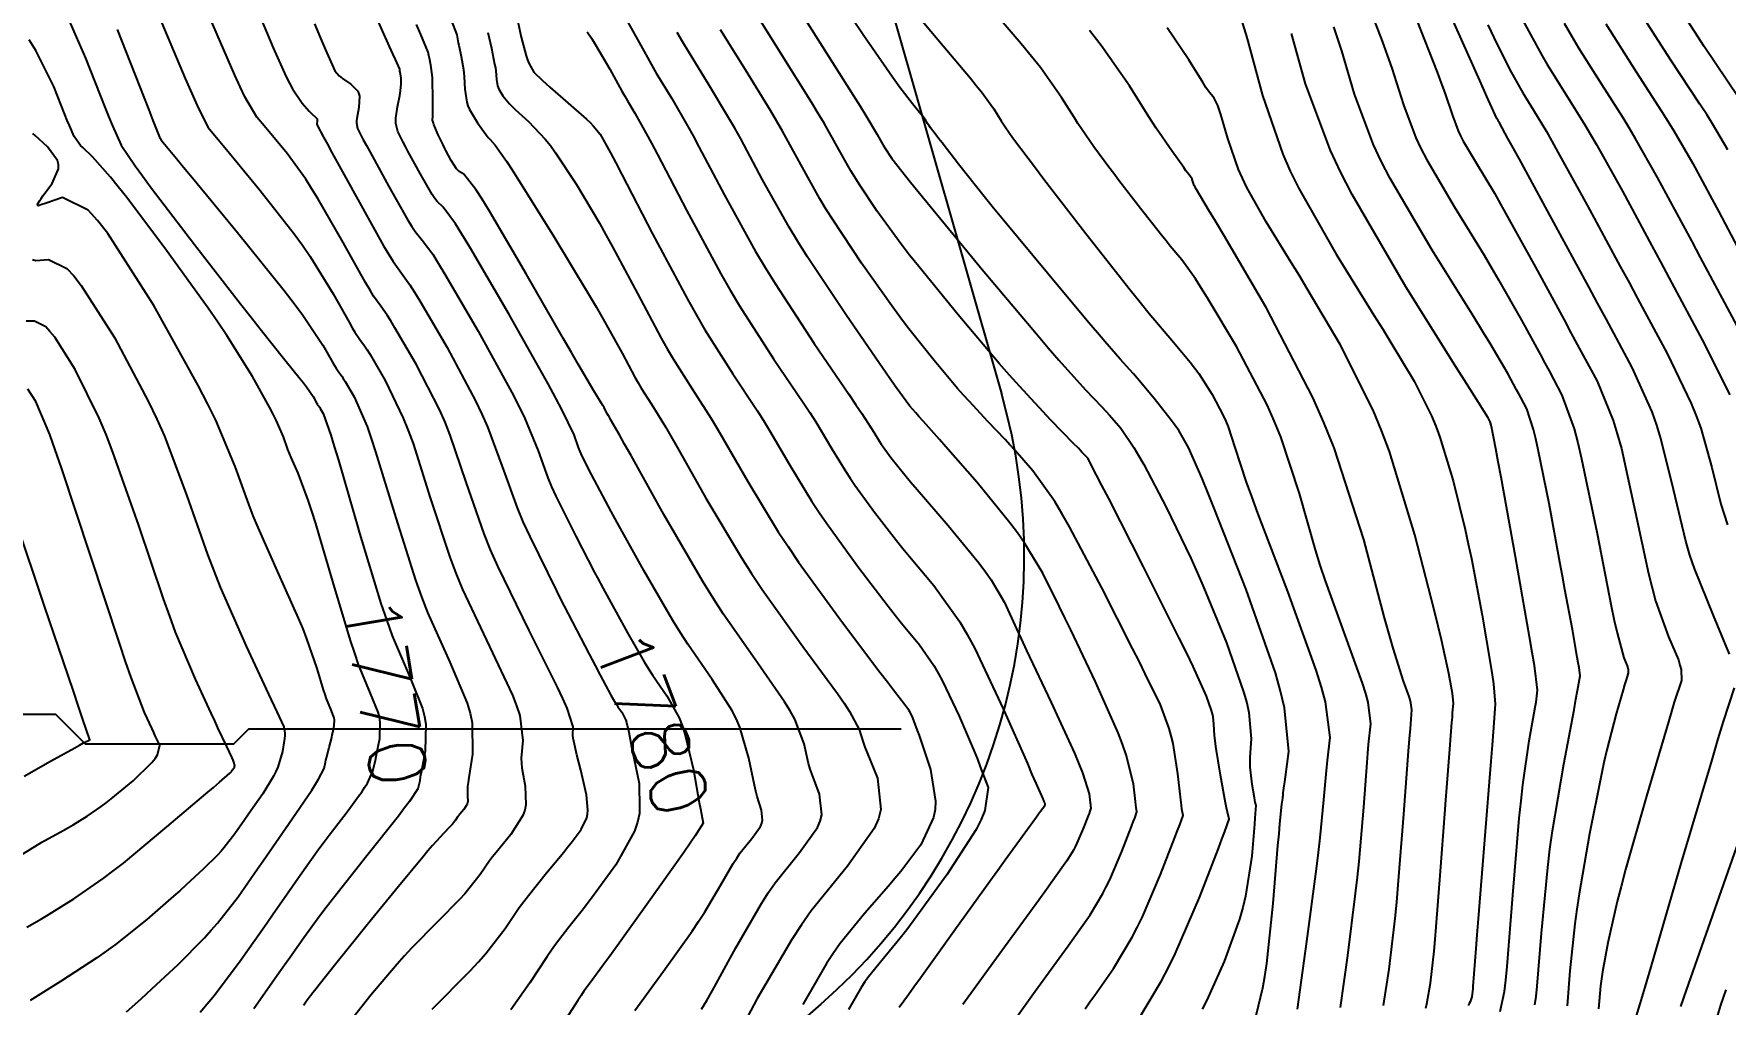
# Model space of a CAD drawing. Header units: metres. Extents: x 837475 to 838479, y 1189012 to 1191015.
# Drawn here: x 837881.5 to 837995.5, y 1189660.7 to 1189726.1 of the extents above; entities that cross this region are included whole.
import ezdxf

# ---------------------------------------------------------------- set-up
doc = ezdxf.new("R2010")
doc.units = ezdxf.units.M
doc.header["$LTSCALE"] = 0.3
for name, color, linetype in [('COTAS 10', 1, 'Continuous'), ('COTAS INT', 252, 'Continuous'), ('DRENAJE', 5, 'Continuous'), ('VIA1', 50, 'Continuous')]:
    doc.layers.add(name, color=color, linetype=linetype)
doc.styles.get("Standard").update_dxf_attribs({"font": 'simplex.shx'})

msp = doc.modelspace()

# ---------------------------------------------------------------- linework, layer by layer
at = {"layer": 'COTAS 10'}
for points in [[(837970.76, 1189729.81), (837972.37, 1189725.63), (837972.72, 1189724.67), (837973.03, 1189723.79), (837973.81, 1189721.33), (837974.65, 1189719.11), (837974.99, 1189718.4), (837975.39, 1189717.63), (837977.23, 1189714.48), (837979.25, 1189711.21), (837979.75, 1189710.36), (837980.23, 1189709.55), (837981.78, 1189706.82), (837983.04, 1189704.49), (837983.34, 1189703.92), (837983.63, 1189703.4), (837984.5, 1189701.78), (837985.31, 1189699.5), (837985.56, 1189698.56), (837985.82, 1189697.48), (837986.86, 1189692.45), (837987.81, 1189687.57), (837988.02, 1189686.59), (837988.21, 1189685.76), (837988.67, 1189684.08), (837988.9, 1189683.53), (837988.94, 1189683.41), (837988.96, 1189683.3), (837988.97, 1189683.04), (837988.8, 1189682.53), (837988.72, 1189682.26), (837988.63, 1189681.93), (837988.15, 1189680.31), (837987.52, 1189677.87), (837987.33, 1189677.03), (837987.13, 1189676.12), (837986.35, 1189672.23), (837985.65, 1189668.17), (837985.49, 1189667.15), (837985.36, 1189666.16), (837985.03, 1189662.98), (837984.84, 1189660.63)], [(837883.42, 1189728.07), (837885, 1189724.48), (837886.31, 1189721.18), (837886.58, 1189720.49), (837886.82, 1189719.91), (837887.39, 1189718.62), (837888.34, 1189717.21), (837888.83, 1189716.54), (837889.42, 1189715.75), (837892.34, 1189711.92), (837895.44, 1189707.93), (837896.14, 1189707.04), (837896.77, 1189706.25), (837898.44, 1189704.16), (837899.47, 1189702.88), (837899.69, 1189702.6), (837899.88, 1189702.34), (837900.33, 1189701.68), (837900.54, 1189701.3), (837900.58, 1189701.23), (837900.61, 1189701.17), (837900.68, 1189701.08), (837900.74, 1189701), (837900.78, 1189700.94), (837900.81, 1189700.88), (837901.01, 1189700.54), (837901.52, 1189699.08), (837901.76, 1189698.32), (837902.04, 1189697.39), (837903.39, 1189692.73), (837903.4, 1189692.7), (837904.91, 1189687.73), (837905.3, 1189686.59), (837905.67, 1189685.56), (837906.88, 1189682.73), (837907.71, 1189680.67), (837907.84, 1189680.13), (837907.93, 1189679.6), (837907.89, 1189677.79), (837907.62, 1189676.34), (837907.56, 1189676.05), (837907.52, 1189675.79), (837907.4, 1189675.25), (837906.83, 1189674.4), (837906.5, 1189673.96), (837906.09, 1189673.42), (837903.96, 1189670.73), (837901.71, 1189667.88), (837901.22, 1189667.25), (837900.79, 1189666.69), (837899.7, 1189665.22), (837898.76, 1189663.86), (837898.41, 1189663.37), (837898.03, 1189662.83), (837896.35, 1189660.44)], [(837955.84, 1189659.53), (837957.52, 1189662.32), (837957.98, 1189663.21), (837958.44, 1189664.14), (837960.06, 1189667.93), (837961.34, 1189671.24), (837961.58, 1189671.87), (837961.77, 1189672.38), (837962.06, 1189673.2), (837961.95, 1189673.67), (837961.89, 1189673.96), (837961.83, 1189674.31), (837961.49, 1189676.17), (837961.18, 1189678.1), (837961.12, 1189678.5), (837961.08, 1189678.84), (837961.04, 1189679.6), (837961, 1189680.11), (837960.95, 1189680.31), (837960.89, 1189680.52), (837960.55, 1189681.49), (837959.64, 1189683.5), (837959.21, 1189684.38), (837958.71, 1189685.39), (837956.29, 1189690.2), (837953.95, 1189694.8), (837953.5, 1189695.68), (837953.14, 1189696.39), (837952.55, 1189697.53), (837952.15, 1189697.94), (837951.91, 1189698.19), (837951.61, 1189698.5), (837950.06, 1189700.09), (837947.93, 1189702.38), (837947.27, 1189703.12), (837946.57, 1189703.91), (837943.8, 1189707.18), (837941.15, 1189710.43), (837940.53, 1189711.21), (837939.96, 1189711.95), (837938.32, 1189714.19), (837937.13, 1189715.99), (837936.84, 1189716.45), (837936.57, 1189716.89), (837935.77, 1189718.32), (837934.77, 1189720.09), (837934.38, 1189720.74), (837933.94, 1189721.46), (837931.95, 1189724.65), (837929.96, 1189727.83)], [(837900.42, 1189726.78), (837900.83, 1189725.82), (837901.16, 1189725.03), (837901.81, 1189723.61), (837902.09, 1189723.29), (837902.2, 1189723.2), (837902.32, 1189723.1), (837902.87, 1189722.73), (837903.34, 1189722.25), (837903.41, 1189722.08), (837903.46, 1189721.91), (837903.42, 1189721.15), (837903.29, 1189720.42), (837903.27, 1189720.26), (837903.27, 1189720.12), (837903.32, 1189719.74), (837903.72, 1189718.98), (837903.93, 1189718.6), (837904.18, 1189718.14), (837905.45, 1189715.83), (837906.73, 1189713.57), (837906.99, 1189713.14), (837907.21, 1189712.79), (837907.69, 1189712.22), (837908.4, 1189711.26), (837908.77, 1189710.67), (837909.21, 1189709.93), (837911.45, 1189706.09), (837913.73, 1189701.95), (837914.2, 1189701.03), (837914.61, 1189700.2), (837915.5, 1189698.03), (837916.15, 1189696.21), (837916.41, 1189695.6), (837916.7, 1189694.96), (837918.03, 1189692.27), (837919.31, 1189689.83), (837919.5, 1189689.47), (837919.89, 1189688.75), (837920.26, 1189688.05), (837921.52, 1189685.76), (837922.65, 1189683.81), (837922.94, 1189683.34), (837923.23, 1189682.89), (837924.18, 1189681.52), (837925, 1189680.03), (837925.2, 1189679.51), (837925.39, 1189678.95), (837925.96, 1189676.53), (837926.36, 1189674.33), (837926.44, 1189673.9), (837926.51, 1189673.55), (837926.62, 1189672.94), (837926.09, 1189672.08), (837925.75, 1189671.58), (837925.32, 1189670.96), (837923.06, 1189667.77), (837920.74, 1189664.53), (837920.27, 1189663.88), (837919.87, 1189663.34), (837919.07, 1189662.27), (837918.59, 1189661.61), (837918.39, 1189661.32), (837918.17, 1189660.99), (837917.16, 1189659.42)], [(837914.09, 1189727.14), (837914.36, 1189725.88), (837914.69, 1189724.64), (837914.78, 1189724.37), (837914.87, 1189724.13), (837915.22, 1189723.53), (837915.79, 1189722.98), (837916.02, 1189722.76), (837916.29, 1189722.53), (837917.53, 1189721.45), (837918.75, 1189720.37), (837919, 1189720.13), (837919.22, 1189719.91), (837919.69, 1189719.36), (837920.38, 1189718.09), (837920.73, 1189717.43), (837921.14, 1189716.63), (837923.21, 1189712.64), (837925.57, 1189708.23), (837926.17, 1189707.17), (837926.74, 1189706.18), (837928.62, 1189703.21), (837930.26, 1189700.74), (837930.69, 1189700.07), (837931.1, 1189699.4), (837932.47, 1189697.05), (837933.95, 1189694.6), (837934.44, 1189693.87), (837934.95, 1189693.12), (837937.05, 1189690.22), (837939.09, 1189687.55), (837939.56, 1189686.95), (837939.99, 1189686.41), (837941.19, 1189684.95), (837942.17, 1189683.55), (837942.46, 1189683.05), (837942.75, 1189682.51), (837943.87, 1189680.15), (837944.88, 1189677.78), (837945.1, 1189677.24), (837945.3, 1189676.74), (837945.82, 1189675.34), (837945.61, 1189673.78), (837945.36, 1189673.18), (837945.01, 1189672.51), (837943.05, 1189669.46), (837940.84, 1189666.43), (837940.34, 1189665.76), (837939.89, 1189665.18), (837938.67, 1189663.69), (837937.77, 1189662.58), (837937.52, 1189662.24), (837937.28, 1189661.87), (837936.42, 1189660.39)], [(837972.48, 1189660.65), (837972.85, 1189663.1), (837973.25, 1189666.51), (837973.36, 1189667.61), (837973.47, 1189668.78), (837973.85, 1189673.55), (837974.16, 1189677.79), (837974.23, 1189678.63), (837974.28, 1189679.32), (837974.38, 1189680.57), (837974.32, 1189681.05), (837974.27, 1189681.24), (837974.2, 1189681.47), (837973.82, 1189682.51), (837973.12, 1189684.72), (837972.85, 1189685.67), (837972.54, 1189686.78), (837971.14, 1189692.04), (837969.14, 1189698.23), (837968.46, 1189699.93), (837967.71, 1189701.62), (837964.56, 1189707.67), (837961.7, 1189712.54), (837961.14, 1189713.49), (837960.68, 1189714.26), (837959.87, 1189715.62), (837959.75, 1189715.84), (837959.72, 1189715.9), (837959.69, 1189715.96), (837959.63, 1189716.16), (837959.58, 1189716.31), (837959.57, 1189716.34), (837959.55, 1189716.37), (837959.52, 1189716.43), (837959.29, 1189716.72), (837959.16, 1189716.89), (837959.01, 1189717.11), (837958.2, 1189718.23), (837957.15, 1189719.75), (837956.85, 1189720.21), (837956.54, 1189720.7), (837955.36, 1189722.61), (837953.44, 1189725.33), (837952.65, 1189726.33)], [(837996.3, 1189706.44), (837993.84, 1189711.04), (837993.25, 1189712.16), (837992.68, 1189713.21), (837990.94, 1189716.44), (837989.44, 1189719.09), (837989.03, 1189719.78), (837988.63, 1189720.45), (837987.19, 1189722.69), (837985.64, 1189725.15), (837985.16, 1189725.96), (837984.66, 1189726.81)], [(837880.52, 1189670.72), (837882.05, 1189671.65), (837883.5, 1189672.45), (837883.85, 1189672.65), (837884.16, 1189672.83), (837885.11, 1189673.4), (837886.06, 1189674.06), (837886.38, 1189674.31), (837886.73, 1189674.58), (837888.2, 1189675.8), (837889.47, 1189677.02), (837889.69, 1189677.29), (837889.86, 1189677.54), (837890, 1189678.2), (837889.7, 1189678.83), (837889.6, 1189679.05), (837889.48, 1189679.3), (837888.97, 1189680.39), (837888.07, 1189682.76), (837887.7, 1189683.82), (837887.28, 1189685.06), (837885.34, 1189690.98), (837883.39, 1189696.87), (837882.96, 1189698.08), (837882.59, 1189699.12), (837881.66, 1189701.35), (837881.12, 1189702.18)]]:
    msp.add_lwpolyline(points, dxfattribs=at)
at = {"layer": 'COTAS INT'}
for points in [[(837932.12, 1189729.29), (837936.73, 1189721.98), (837937.2, 1189721.24), (837937.58, 1189720.62), (837938.34, 1189719.34), (837938.66, 1189718.78), (837938.76, 1189718.61), (837938.87, 1189718.43), (837939.34, 1189717.72), (837940.59, 1189716.12), (837941.19, 1189715.37), (837941.91, 1189714.5), (837945.43, 1189710.24), (837949.08, 1189705.9), (837949.88, 1189704.96), (837950.59, 1189704.14), (837952.39, 1189702.14), (837953.49, 1189700.99), (837953.76, 1189700.7), (837954.01, 1189700.43), (837954.78, 1189699.54), (837955.65, 1189698.24), (837955.97, 1189697.7), (837956.31, 1189697.09), (837957.82, 1189694.22), (837959.48, 1189690.78), (837959.93, 1189689.79), (837960.36, 1189688.8), (837961.89, 1189685.09), (837963.04, 1189681.79), (837963.25, 1189681.05), (837963.4, 1189680.39), (837963.56, 1189678.62), (837963.46, 1189677.38), (837963.46, 1189677.04), (837963.47, 1189676.72), (837963.59, 1189675.57), (837963.75, 1189674.67), (837963.78, 1189674.49), (837963.81, 1189674.35), (837963.86, 1189674.13), (837963.83, 1189673.6), (837963.81, 1189673.27), (837963.77, 1189672.86), (837963.59, 1189670.72), (837963.17, 1189668.01), (837962.98, 1189667.25), (837962.77, 1189666.48), (837961.74, 1189663.62), (837960.56, 1189661.02), (837960.25, 1189660.4)], [(837963.88, 1189659.97), (837964.35, 1189661.84), (837964.48, 1189662.61), (837964.6, 1189663.48), (837965.03, 1189667.53), (837965.36, 1189671.44), (837965.43, 1189672.22), (837965.49, 1189672.89), (837965.63, 1189674.21), (837965.68, 1189674.63), (837965.69, 1189674.72), (837965.7, 1189674.79), (837965.72, 1189674.97), (837965.78, 1189675.46), (837965.82, 1189675.73), (837965.86, 1189676.07), (837966.08, 1189677.76), (837965.81, 1189680.7), (837965.54, 1189681.82), (837965.19, 1189683.07), (837963.22, 1189688.68), (837961.09, 1189694.09), (837960.64, 1189695.21), (837960.25, 1189696.16), (837959.34, 1189698.25), (837958.67, 1189699.38), (837958.43, 1189699.73), (837958.16, 1189700.09), (837957.02, 1189701.55), (837955.88, 1189702.91), (837955.62, 1189703.21), (837955.38, 1189703.48), (837954.73, 1189704.2), (837953.68, 1189705.39), (837953.19, 1189705.96), (837952.61, 1189706.64), (837949.83, 1189709.98), (837946.87, 1189713.55), (837946.19, 1189714.38), (837945.57, 1189715.15), (837943.83, 1189717.33), (837942.73, 1189718.76), (837942.51, 1189719.05), (837942.32, 1189719.29), (837941.95, 1189719.77), (837941.83, 1189719.96), (837941.79, 1189720.01), (837941.75, 1189720.07), (837941.62, 1189720.28), (837941.41, 1189720.58), (837941.32, 1189720.69), (837941.21, 1189720.82), (837940.73, 1189721.39), (837939.88, 1189722.49), (837939.55, 1189722.96), (837939.17, 1189723.49), (837937.46, 1189725.98), (837935.7, 1189728.6)], [(837969.57, 1189660.53), (837970.07, 1189664.03), (837970.59, 1189668.19), (837970.71, 1189669.29), (837970.82, 1189670.36), (837971.14, 1189674.02), (837971.37, 1189677.02), (837971.42, 1189677.66), (837971.47, 1189678.23), (837971.62, 1189679.64), (837971.43, 1189681.08), (837971.27, 1189681.68), (837971.06, 1189682.36), (837969.92, 1189685.53), (837968.56, 1189689.27), (837968.21, 1189690.31), (837967.88, 1189691.35), (837966.8, 1189695.14), (837965.55, 1189698.97), (837965.11, 1189700.05), (837964.63, 1189701.12), (837962.57, 1189705.04), (837960.59, 1189708.34), (837960.16, 1189709.02), (837959.79, 1189709.61), (837958.88, 1189710.89), (837958.1, 1189711.8), (837957.82, 1189712.16), (837957.5, 1189712.55), (837956.09, 1189714.34), (837954.64, 1189716.24), (837954.29, 1189716.71), (837953.96, 1189717.14), (837952.96, 1189718.5), (837952.11, 1189719.72), (837951.88, 1189720.08), (837951.64, 1189720.45), (837950.78, 1189721.83), (837949.35, 1189723.84), (837948.75, 1189724.59), (837948.06, 1189725.44), (837944.84, 1189729.22)], [(837995.78, 1189684.33), (837994.7, 1189686.93), (837993.42, 1189690.09), (837993.12, 1189691), (837992.84, 1189691.93), (837992.01, 1189695.41), (837991.17, 1189698.86), (837990.88, 1189699.76), (837990.57, 1189700.65), (837989.22, 1189703.64), (837987.47, 1189706.91), (837986.9, 1189707.96), (837986.3, 1189709.08), (837983.82, 1189713.64), (837981.63, 1189717.66), (837981.21, 1189718.44), (837980.86, 1189719.06), (837980.29, 1189720.11), (837980.23, 1189720.21), (837980.21, 1189720.24), (837980.19, 1189720.27), (837980.11, 1189720.42), (837979.44, 1189721.89), (837979.05, 1189722.76), (837978.57, 1189723.83), (837976.1, 1189729.38)], [(837996.39, 1189721.83), (837994.09, 1189725.27), (837991.47, 1189729.32)], [(837889.53, 1189728.26), (837891.72, 1189723.11), (837892.16, 1189722.1), (837892.52, 1189721.28), (837893.24, 1189719.82), (837893.93, 1189719), (837894.28, 1189718.58), (837894.69, 1189718.07), (837896.77, 1189715.56), (837899.06, 1189712.63), (837899.61, 1189711.87), (837900.13, 1189711.12), (837901.68, 1189708.6), (837902.76, 1189706.68), (837902.97, 1189706.31), (837903.15, 1189706.01), (837903.48, 1189705.53), (837903.8, 1189705.1), (837903.97, 1189704.83), (837904.17, 1189704.5), (837905.19, 1189702.76), (837906.41, 1189700.23), (837906.74, 1189699.4), (837907.07, 1189698.52), (837908.23, 1189694.85), (837909.54, 1189690.86), (837909.96, 1189689.77), (837910.41, 1189688.69), (837912.22, 1189684.85), (837913.77, 1189681.57), (837914.05, 1189680.84), (837914.26, 1189680.19), (837914.47, 1189678.51), (837914.36, 1189677.32), (837914.37, 1189676.99), (837914.4, 1189676.66), (837914.63, 1189675.43), (837914.68, 1189674.17), (837914.6, 1189673.82), (837914.47, 1189673.46), (837913.65, 1189672.17), (837912.67, 1189670.97), (837912.43, 1189670.67), (837912.22, 1189670.39), (837911.6, 1189669.49), (837910.84, 1189668.51), (837910.55, 1189668.18), (837910.22, 1189667.82), (837908.72, 1189666.3), (837906.97, 1189664.51), (837906.48, 1189663.98), (837905.99, 1189663.44), (837904.23, 1189661.36), (837902.72, 1189659.44)], [(837896.53, 1189727.85), (837897.64, 1189725.18), (837898.52, 1189723.21), (837898.74, 1189722.78), (837898.95, 1189722.4), (837899.59, 1189721.44), (837900.07, 1189720.91), (837900.18, 1189720.8), (837900.27, 1189720.7), (837900.49, 1189720.51), (837900.59, 1189720.41), (837900.61, 1189720.38), (837900.62, 1189720.35), (837900.62, 1189720.21), (837900.59, 1189720.08), (837900.59, 1189720.05), (837900.59, 1189720.02), (837900.6, 1189719.95), (837901.03, 1189719.16), (837901.3, 1189718.67), (837901.63, 1189718.07), (837903.34, 1189714.96), (837905.09, 1189711.84), (837905.44, 1189711.25), (837905.73, 1189710.77), (837906.29, 1189709.99), (837906.86, 1189709.21), (837907.17, 1189708.72), (837907.53, 1189708.12), (837909.36, 1189704.98), (837911.29, 1189701.38), (837911.71, 1189700.49), (837912.09, 1189699.64), (837913.08, 1189696.97), (837914.08, 1189694.17), (837914.48, 1189693.24), (837914.93, 1189692.25), (837916.74, 1189688.58), (837916.97, 1189688.11), (837918.94, 1189684.33), (837919.34, 1189683.56), (837919.69, 1189682.91), (837920.41, 1189681.55), (837920.71, 1189681.03), (837920.8, 1189680.9), (837920.87, 1189680.78), (837921.13, 1189680.41), (837921.35, 1189680.01), (837921.4, 1189679.87), (837921.46, 1189679.72), (837921.61, 1189679.06), (837921.8, 1189678.09), (837921.87, 1189677.74), (837921.95, 1189677.34), (837922.32, 1189675.62), (837922.33, 1189673.94), (837922.33, 1189673.59), (837922.19, 1189673), (837921.99, 1189672.4), (837920.73, 1189670.14), (837919.23, 1189668.07), (837918.88, 1189667.6), (837918.55, 1189667.16), (837917.57, 1189665.93), (837916.67, 1189664.77), (837916.39, 1189664.38), (837916.1, 1189663.96), (837914.94, 1189662.19), (837913.67, 1189660.36)], [(837922.02, 1189660.32), (837923.94, 1189662.97), (837925.87, 1189665.67), (837926.31, 1189666.32), (837926.71, 1189666.93), (837927.82, 1189668.79), (837928.65, 1189670.23), (837928.88, 1189670.58), (837929.1, 1189670.91), (837929.9, 1189671.91), (837930.48, 1189672.72), (837930.57, 1189672.93), (837930.63, 1189673.13), (837930.56, 1189673.81), (837930.26, 1189674.74), (837930.17, 1189675.09), (837930.08, 1189675.5), (837929.71, 1189677.31), (837929.1, 1189679.41), (837928.85, 1189679.98), (837928.56, 1189680.56), (837927.23, 1189682.62), (837925.58, 1189685), (837925.09, 1189685.77), (837924.58, 1189686.59), (837922.62, 1189689.96), (837920.83, 1189693.2), (837920.43, 1189693.93), (837920.07, 1189694.6), (837919.09, 1189696.43), (837918.47, 1189697.67), (837918.34, 1189697.97), (837918.22, 1189698.25), (837917.92, 1189699.09), (837917.12, 1189700.77), (837916.69, 1189701.57), (837916.17, 1189702.53), (837913.54, 1189707.2), (837910.89, 1189711.74), (837910.36, 1189712.61), (837909.93, 1189713.31), (837909.09, 1189714.44), (837908.7, 1189714.81), (837908.54, 1189715.03), (837908.36, 1189715.3), (837907.55, 1189716.71), (837906.73, 1189718.2), (837906.56, 1189718.52), (837906.41, 1189718.81), (837906.05, 1189719.53), (837905.91, 1189720.08), (837905.9, 1189720.25), (837905.9, 1189720.44), (837906.02, 1189721.2), (837906.18, 1189721.95), (837906.21, 1189722.12), (837906.23, 1189722.28), (837906.27, 1189722.75), (837906.26, 1189723.08), (837906.26, 1189723.16), (837906.25, 1189723.23), (837906.22, 1189723.45), (837906.19, 1189723.59), (837906.18, 1189723.62), (837906.18, 1189723.66), (837906.17, 1189723.73), (837905.88, 1189724.38), (837905.71, 1189724.77), (837905.49, 1189725.26), (837904.36, 1189727.78)], [(837921.2, 1189727.51), (837922.75, 1189724.72), (837923.12, 1189724.06), (837923.46, 1189723.47), (837924.5, 1189721.75), (837925.57, 1189719.92), (837925.94, 1189719.25), (837926.34, 1189718.51), (837928.06, 1189715.25), (837930.15, 1189711.46), (837930.8, 1189710.38), (837931.47, 1189709.29), (837934.11, 1189705.25), (837936.45, 1189701.83), (837936.92, 1189701.13), (837937.32, 1189700.53), (837938.13, 1189699.27), (837938.5, 1189698.66), (837938.62, 1189698.48), (837938.75, 1189698.29), (837939.27, 1189697.57), (837940.21, 1189696.41), (837940.6, 1189695.94), (837941.05, 1189695.41), (837943.13, 1189692.98), (837945.21, 1189690.47), (837945.65, 1189689.88), (837946.03, 1189689.34), (837946.94, 1189687.81), (837947.74, 1189686.03), (837948.06, 1189685.35), (837948.42, 1189684.57), (837950.07, 1189681.07), (837951.64, 1189677.66), (837951.94, 1189676.94), (837952.19, 1189676.32), (837952.64, 1189674.92), (837952.7, 1189674.31), (837952.72, 1189674.19), (837952.73, 1189674.1), (837952.75, 1189673.95), (837952.68, 1189673.74), (837952.63, 1189673.6), (837952.57, 1189673.44), (837952.23, 1189672.58), (837951.81, 1189671.59), (837951.69, 1189671.35), (837951.57, 1189671.12), (837951.13, 1189670.39), (837950.19, 1189669.07), (837949.75, 1189668.47), (837949.24, 1189667.76), (837946.74, 1189664.34), (837944.12, 1189660.72)], [(837940.67, 1189727.85), (837942.79, 1189725.3), (837944.64, 1189723.13), (837945.03, 1189722.64), (837945.38, 1189722.21), (837946.2, 1189721.05), (837946.7, 1189720.26), (837946.83, 1189720.05), (837946.97, 1189719.84), (837947.46, 1189719.14), (837948.52, 1189717.73), (837949.01, 1189717.08), (837949.59, 1189716.33), (837952.42, 1189712.66), (837955.4, 1189708.86), (837956.07, 1189708.03), (837956.67, 1189707.28), (837958.31, 1189705.34), (837959.45, 1189703.99), (837959.74, 1189703.61), (837960.02, 1189703.23), (837960.93, 1189701.82), (837961.67, 1189700.41), (837961.84, 1189700.02), (837962, 1189699.63), (837962.45, 1189698.25), (837963.22, 1189695.92), (837963.57, 1189694.94), (837963.99, 1189693.82), (837966.01, 1189688.54), (837967.92, 1189683.25), (837968.27, 1189682.11), (837968.54, 1189681.11), (837968.85, 1189678.7), (837968.67, 1189677.15), (837968.62, 1189676.7), (837968.58, 1189676.24), (837968.43, 1189674.5), (837968.18, 1189671.94), (837968.06, 1189670.96), (837967.93, 1189669.87), (837967.28, 1189664.97), (837966.65, 1189660.41)], [(837995.68, 1189718.3), (837994.65, 1189720.05), (837994.25, 1189720.68), (837993.8, 1189721.37), (837991.79, 1189724.41), (837989.46, 1189728.05)], [(837887.14, 1189726.4), (837888.92, 1189721.85), (837889.26, 1189720.99), (837889.53, 1189720.28), (837889.98, 1189719.15), (837890.03, 1189719.08), (837890.05, 1189719.04), (837890.08, 1189719), (837890.24, 1189718.8), (837891.12, 1189717.72), (837891.6, 1189717.13), (837892.2, 1189716.41), (837895.24, 1189712.73), (837898.39, 1189708.82), (837899.06, 1189707.95), (837899.64, 1189707.17), (837901, 1189705.14), (837901.65, 1189703.99), (837901.78, 1189703.77), (837901.88, 1189703.59), (837902.08, 1189703.31), (837902.27, 1189703.05), (837902.37, 1189702.89), (837902.49, 1189702.69), (837903.1, 1189701.65), (837903.97, 1189699.66), (837904.25, 1189698.86), (837904.55, 1189697.95), (837905.81, 1189693.79), (837906.02, 1189693.14), (837906.44, 1189691.81), (837907.23, 1189689.3), (837907.63, 1189688.18), (837908.04, 1189687.13), (837909.55, 1189683.79), (837910.72, 1189681.03), (837910.92, 1189680.35), (837911.06, 1189679.69), (837911.08, 1189677.59), (837910.82, 1189676.01), (837910.78, 1189675.68), (837910.75, 1189675.4), (837910.75, 1189674.75), (837910.77, 1189674.41), (837910.75, 1189674.31), (837910.71, 1189674.22), (837910.49, 1189673.86), (837910.22, 1189673.54), (837910.15, 1189673.46), (837910.1, 1189673.38), (837909.93, 1189673.13), (837909.72, 1189672.87), (837909.64, 1189672.77), (837909.55, 1189672.68), (837909.14, 1189672.26), (837908.38, 1189671.43), (837908.07, 1189671.07), (837907.72, 1189670.65), (837906.08, 1189668.67), (837904.27, 1189666.44), (837903.8, 1189665.86), (837903.35, 1189665.31), (837901.87, 1189663.46), (837900.74, 1189662.04), (837900.51, 1189661.75), (837900.32, 1189661.51), (837899.94, 1189661.01), (837899.76, 1189660.75), (837899.69, 1189660.65)], [(837908.37, 1189660.41), (837910.92, 1189662.98), (837911.48, 1189663.6), (837911.98, 1189664.16), (837913.27, 1189665.84), (837914.23, 1189667.26), (837914.53, 1189667.66), (837914.84, 1189668.07), (837916.07, 1189669.59), (837917.23, 1189670.99), (837917.49, 1189671.31), (837917.73, 1189671.62), (837918.41, 1189672.5), (837918.78, 1189673.3), (837918.83, 1189673.55), (837918.85, 1189673.81), (837918.76, 1189674.84), (837918.52, 1189675.93), (837918.45, 1189676.22), (837918.38, 1189676.51), (837918.11, 1189677.55), (837917.9, 1189678.46), (837917.87, 1189678.67), (837917.85, 1189678.86), (837917.86, 1189679.42), (837917.46, 1189680.69), (837917.17, 1189681.33), (837916.81, 1189682.1), (837914.89, 1189685.91), (837912.78, 1189690.26), (837912.3, 1189691.36), (837911.86, 1189692.43), (837910.65, 1189695.91), (837909.58, 1189699.08), (837909.23, 1189699.95), (837908.85, 1189700.8), (837907.27, 1189703.87), (837905.85, 1189706.31), (837905.57, 1189706.78), (837905.33, 1189707.15), (837904.89, 1189707.76), (837904.41, 1189708.43), (837904.17, 1189708.85), (837903.87, 1189709.37), (837902.36, 1189712.06), (837900.66, 1189715.02), (837900.23, 1189715.7), (837899.84, 1189716.32), (837898.59, 1189718.05), (837897.6, 1189719.24), (837897.37, 1189719.52), (837897.15, 1189719.77), (837896.54, 1189720.49), (837895.74, 1189721.87), (837895.42, 1189722.55), (837895.05, 1189723.34), (837893.35, 1189727.27)], [(837926.5, 1189660.4), (837926.86, 1189661), (837927.25, 1189661.67), (837928.83, 1189664.55), (837930.55, 1189667.52), (837931.01, 1189668.24), (837931.48, 1189668.91), (837933.12, 1189670.97), (837934.32, 1189672.65), (837934.5, 1189673.08), (837934.61, 1189673.5), (837934.47, 1189674.9), (837933.96, 1189676.21), (837933.84, 1189676.58), (837933.73, 1189676.95), (837933.43, 1189678.28), (837932.8, 1189679.94), (837932.49, 1189680.5), (837932.11, 1189681.12), (837930.29, 1189683.73), (837927.97, 1189687.04), (837927.3, 1189688.1), (837926.6, 1189689.21), (837923.97, 1189693.73), (837921.76, 1189697.7), (837921.33, 1189698.47), (837920.98, 1189699.09), (837920.38, 1189700.14), (837920.3, 1189700.28), (837920.28, 1189700.32), (837920.25, 1189700.37), (837920.14, 1189700.56), (837919.94, 1189700.93), (837919.85, 1189701.08), (837919.75, 1189701.25), (837919.25, 1189702.06), (837918.2, 1189703.85), (837917.74, 1189704.64), (837917.21, 1189705.56), (837914.69, 1189709.95), (837912.22, 1189714.16), (837911.73, 1189714.97), (837911.31, 1189715.62), (837910.49, 1189716.67), (837910.18, 1189716.83), (837910.09, 1189716.92), (837910, 1189717.03), (837909.65, 1189717.58), (837909.29, 1189718.25), (837909.19, 1189718.44), (837909.1, 1189718.63), (837908.77, 1189719.32), (837908.52, 1189719.89), (837908.47, 1189720.01), (837908.44, 1189720.1), (837908.39, 1189720.3), (837908.41, 1189720.59), (837908.41, 1189720.75), (837908.41, 1189720.93), (837908.41, 1189721.87), (837908.39, 1189722.9), (837908.38, 1189723.14), (837908.36, 1189723.36), (837908.27, 1189724.01), (837908.17, 1189724.47), (837908.15, 1189724.56), (837908.13, 1189724.65), (837908.09, 1189724.88), (837907.6, 1189726.06), (837907.3, 1189726.75)], [(837909.64, 1189727.03), (837910.02, 1189726.04), (837910.08, 1189725.65), (837910.11, 1189725.5), (837910.15, 1189725.34), (837910.31, 1189724.58), (837910.47, 1189723.71), (837910.5, 1189723.47), (837910.52, 1189723.23), (837910.56, 1189722.38), (837910.69, 1189721.51), (837910.77, 1189721.27), (837910.87, 1189721.02), (837911.41, 1189720.11), (837911.99, 1189719.31), (837912.13, 1189719.14), (837912.26, 1189718.99), (837912.61, 1189718.61), (837913.37, 1189717.54), (837913.76, 1189716.95), (837914.21, 1189716.23), (837916.48, 1189712.58), (837918.88, 1189708.62), (837919.41, 1189707.72), (837919.89, 1189706.89), (837921.17, 1189704.59), (837922.02, 1189702.99), (837922.24, 1189702.6), (837922.45, 1189702.25), (837923.13, 1189701.17), (837924.08, 1189699.64), (837924.45, 1189699), (837924.87, 1189698.27), (837926.81, 1189694.84), (837929.18, 1189690.85), (837929.88, 1189689.76), (837930.59, 1189688.68), (837933.34, 1189684.84), (837935.67, 1189681.68), (837936.12, 1189681.02), (837936.49, 1189680.47), (837937.14, 1189679.25), (837937.4, 1189678.39), (837937.52, 1189678.06), (837937.67, 1189677.68), (837938.38, 1189675.98), (837938.6, 1189673.86), (837938.43, 1189673.23), (837938.15, 1189672.57), (837936.34, 1189670.03), (837933.91, 1189667.03), (837933.25, 1189666.09), (837932.59, 1189665.09), (837930.25, 1189661.07), (837928.38, 1189657.55)], [(837912.12, 1189726.21), (837912.35, 1189725.14), (837912.57, 1189724.07), (837912.62, 1189723.83), (837912.65, 1189723.62), (837912.7, 1189723.04), (837912.77, 1189722.62), (837912.81, 1189722.5), (837912.86, 1189722.38), (837913.12, 1189721.93), (837913.58, 1189721.39), (837913.76, 1189721.21), (837913.96, 1189721.02), (837914.86, 1189720.21), (837915.98, 1189719.02), (837916.33, 1189718.58), (837916.68, 1189718.1), (837918.09, 1189715.97), (837919.63, 1189713.35), (837920.07, 1189712.57), (837920.52, 1189711.76), (837922.19, 1189708.61), (837923.8, 1189705.61), (837924.2, 1189704.89), (837924.6, 1189704.21), (837925.88, 1189702.19), (837927.17, 1189700.19), (837927.57, 1189699.53), (837927.98, 1189698.83), (837929.64, 1189695.95), (837931.68, 1189692.57), (837932.34, 1189691.57), (837933.05, 1189690.53), (837935.95, 1189686.54), (837938.53, 1189683.12), (837939.04, 1189682.46), (837939.46, 1189681.91), (837940.22, 1189680.93), (837940.41, 1189680.66), (837940.46, 1189680.57), (837940.52, 1189680.47), (837940.72, 1189680.03), (837941.04, 1189679.19), (837941.17, 1189678.84), (837941.31, 1189678.43), (837941.94, 1189676.55), (837942.29, 1189674.41), (837942.25, 1189673.86), (837942.15, 1189673.31), (837941.28, 1189671.47), (837939.94, 1189669.69), (837939.54, 1189669.2), (837939.12, 1189668.7), (837937.51, 1189666.87), (837935.84, 1189664.81), (837935.39, 1189664.16), (837934.94, 1189663.48), (837933.34, 1189660.73)], [(837918.8, 1189726.25), (837919.09, 1189725.82), (837919.37, 1189725.38), (837920.33, 1189723.74), (837921.15, 1189722.25), (837921.34, 1189721.91), (837921.52, 1189721.61), (837922.01, 1189720.78), (837922.78, 1189719.41), (837923.13, 1189718.75), (837923.54, 1189717.99), (837925.49, 1189714.23), (837927.81, 1189709.95), (837928.45, 1189708.85), (837929.08, 1189707.78), (837931.37, 1189704.23), (837933.36, 1189701.28), (837933.81, 1189700.6), (837934.21, 1189699.97), (837935.3, 1189698.16), (837936.23, 1189696.63), (837936.53, 1189696.18), (837936.85, 1189695.71), (837938.16, 1189693.89), (837939.65, 1189691.98), (837940.08, 1189691.45), (837940.52, 1189690.91), (837942.16, 1189688.96), (837943.91, 1189686.5), (837944.42, 1189685.64), (837944.93, 1189684.7), (837946.85, 1189680.65), (837948.47, 1189676.95), (837948.78, 1189676.22), (837949.04, 1189675.63), (837949.51, 1189674.57), (837949.59, 1189674.39), (837949.61, 1189674.35), (837949.62, 1189674.32), (837949.64, 1189674.25), (837949.65, 1189674.22), (837949.65, 1189674.21), (837949.65, 1189674.2), (837949.65, 1189674.2), (837949.65, 1189674.19), (837949.64, 1189674.18), (837949.64, 1189674.17), (837949.62, 1189674.12), (837949.6, 1189674.07), (837949.59, 1189674.05), (837949.57, 1189674.01), (837949.36, 1189673.72), (837949.23, 1189673.55), (837949.08, 1189673.35), (837948.3, 1189672.27), (837946.97, 1189670.45), (837946.48, 1189669.76), (837945.94, 1189669), (837943.52, 1189665.63), (837941.26, 1189662.49), (837940.82, 1189661.88), (837940.46, 1189661.38), (837939.82, 1189660.51)], [(837947.19, 1189659.11), (837948.99, 1189661.61), (837950.8, 1189664.1), (837951.22, 1189664.68), (837951.61, 1189665.22), (837952.7, 1189666.77), (837953.55, 1189668.19), (837953.79, 1189668.64), (837954.02, 1189669.11), (837954.84, 1189671.03), (837955.49, 1189672.71), (837955.61, 1189673.03), (837955.71, 1189673.28), (837955.85, 1189673.7), (837955.81, 1189673.99), (837955.79, 1189674.18), (837955.76, 1189674.4), (837955.63, 1189675.59), (837955.13, 1189677.54), (837954.88, 1189678.25), (837954.58, 1189679.03), (837953.06, 1189682.46), (837951.39, 1189685.96), (837950.99, 1189686.78), (837950.62, 1189687.55), (837949.51, 1189689.79), (837948.26, 1189691.84), (837947.8, 1189692.49), (837947.3, 1189693.17), (837945.08, 1189695.88), (837942.98, 1189698.29), (837942.56, 1189698.78), (837942.2, 1189699.19), (837941.47, 1189700), (837941.16, 1189700.34), (837941.06, 1189700.45), (837940.96, 1189700.57), (837940.55, 1189701.04), (837939.63, 1189702.29), (837939.21, 1189702.9), (837938.71, 1189703.61), (837936.28, 1189707.13), (837933.63, 1189711.11), (837933, 1189712.13), (837932.41, 1189713.1), (837930.63, 1189716.27), (837929.15, 1189719.04), (837928.76, 1189719.75), (837928.36, 1189720.44), (837926.98, 1189722.72), (837925.63, 1189724.92), (837925.25, 1189725.56), (837924.87, 1189726.21)], [(837952.37, 1189660.44), (837952.69, 1189660.89), (837953.02, 1189661.36), (837954.27, 1189663.15), (837955.54, 1189665.25), (837955.88, 1189665.92), (837956.23, 1189666.63), (837957.45, 1189669.48), (837958.41, 1189671.97), (837958.59, 1189672.45), (837958.74, 1189672.83), (837958.96, 1189673.45), (837958.89, 1189673.89), (837958.85, 1189674.16), (837958.82, 1189674.5), (837958.62, 1189676.27), (837958.29, 1189678.31), (837958.17, 1189678.83), (837958.03, 1189679.32), (837957.44, 1189680.91), (837956.42, 1189682.99), (837956.02, 1189683.8), (837955.56, 1189684.71), (837953.5, 1189688.8), (837951.32, 1189692.89), (837950.8, 1189693.79), (837950.32, 1189694.6), (837948.85, 1189696.68), (837947.63, 1189698.06), (837947.3, 1189698.42), (837946.97, 1189698.78), (837945.81, 1189700), (837944.56, 1189701.34), (837944.17, 1189701.77), (837943.77, 1189702.23), (837942.18, 1189704.11), (837940.39, 1189706.36), (837939.87, 1189707.05), (837939.33, 1189707.78), (837937.3, 1189710.66), (837935.38, 1189713.55), (837934.92, 1189714.29), (837934.49, 1189714.99), (837933.2, 1189717.3), (837931.96, 1189719.56), (837931.57, 1189720.25), (837931.15, 1189720.95), (837929.47, 1189723.68), (837927.79, 1189726.38)], [(837975.32, 1189660.47), (837975.39, 1189660.77), (837975.64, 1189662.16), (837975.88, 1189664.32), (837975.95, 1189665.1), (837976.03, 1189665.95), (837976.32, 1189669.7), (837976.6, 1189673.56), (837976.67, 1189674.48), (837976.73, 1189675.34), (837976.94, 1189677.92), (837977.08, 1189679.71), (837977.11, 1189680.07), (837977.13, 1189680.38), (837977.18, 1189681), (837977.14, 1189681.47), (837977.11, 1189681.67), (837977.08, 1189681.91), (837976.88, 1189683.03), (837976.38, 1189685.28), (837976.15, 1189686.22), (837975.88, 1189687.3), (837974.59, 1189692.37), (837972.87, 1189697.97), (837972.33, 1189699.39), (837971.77, 1189700.75), (837969.55, 1189705.19), (837967.33, 1189708.93), (837966.78, 1189709.85), (837966.25, 1189710.72), (837964.57, 1189713.44), (837963.25, 1189715.76), (837962.96, 1189716.38), (837962.69, 1189716.98), (837961.97, 1189719.06), (837961.5, 1189720.69), (837961.4, 1189721.01), (837961.3, 1189721.28), (837961.05, 1189721.77), (837960.67, 1189722.25), (837960.5, 1189722.5), (837960.31, 1189722.81), (837959.36, 1189724.36), (837957.9, 1189726.51)], [(837962.94, 1189726.87), (837963.19, 1189726.09), (837963.32, 1189725.61), (837963.48, 1189725.03), (837964.31, 1189721.96), (837965.68, 1189718), (837966.19, 1189716.86), (837966.76, 1189715.69), (837969.27, 1189711.26), (837971.83, 1189707.17), (837972.42, 1189706.21), (837972.97, 1189705.31), (837974.54, 1189702.71), (837975.7, 1189700.39), (837975.99, 1189699.68), (837976.27, 1189698.94), (837977.17, 1189696.01), (837977.97, 1189692.73), (837978.18, 1189691.76), (837978.39, 1189690.76), (837979.12, 1189686.96), (837979.69, 1189683.63), (837979.8, 1189682.93), (837979.88, 1189682.32), (837979.99, 1189680.96), (837979.86, 1189679.1), (837979.79, 1189678.2), (837979.71, 1189677.12), (837979.28, 1189671.81), (837978.85, 1189666.5), (837978.77, 1189665.42), (837978.7, 1189664.5), (837978.49, 1189661.93), (837978.48, 1189661.77), (837978.47, 1189661.63), (837978.42, 1189661.23), (837978.31, 1189660.89), (837978.25, 1189660.78), (837978.18, 1189660.66)], [(837982.68, 1189660.7), (837982.75, 1189661.26), (837982.82, 1189661.96), (837983.11, 1189665.53), (837983.54, 1189669.96), (837983.69, 1189671.19), (837983.86, 1189672.43), (837984.62, 1189676.92), (837985.31, 1189680.58), (837985.44, 1189681.29), (837985.55, 1189681.87), (837985.72, 1189682.87), (837985.65, 1189683.43), (837985.6, 1189683.74), (837985.53, 1189684.11), (837985.2, 1189685.99), (837984.7, 1189688.69), (837984.54, 1189689.58), (837984.36, 1189690.53), (837983.63, 1189694.47), (837982.9, 1189698.08), (837982.73, 1189698.83), (837982.58, 1189699.46), (837982.14, 1189700.84), (837981.72, 1189701.61), (837981.59, 1189701.86), (837981.44, 1189702.13), (837980.84, 1189703.24), (837979.66, 1189705.25), (837979.15, 1189706.09), (837978.56, 1189707.05), (837975.75, 1189711.54), (837972.93, 1189716.37), (837972.32, 1189717.54), (837971.79, 1189718.64), (837970.51, 1189722.04), (837969.66, 1189724.97), (837969.39, 1189725.78), (837969.12, 1189726.58)], [(837974.72, 1189727.01), (837976.08, 1189723.53), (837976.36, 1189722.79), (837976.6, 1189722.14), (837977.11, 1189720.62), (837977.5, 1189719.59), (837977.66, 1189719.25), (837977.85, 1189718.89), (837978.71, 1189717.43), (837979.94, 1189715.37), (837980.35, 1189714.64), (837980.8, 1189713.84), (837982.71, 1189710.39), (837984.64, 1189706.84), (837985.1, 1189705.98), (837985.53, 1189705.18), (837986.86, 1189702.71), (837987.94, 1189700.07), (837988.22, 1189699.16), (837988.5, 1189698.17), (837989.44, 1189693.93), (837990.33, 1189689.75), (837990.57, 1189688.79), (837990.81, 1189687.92), (837991.68, 1189685.5), (837992.34, 1189683.93), (837992.45, 1189683.59), (837992.53, 1189683.29), (837992.55, 1189682.55), (837992.07, 1189681.08), (837991.84, 1189680.31), (837991.56, 1189679.39), (837990.2, 1189674.76), (837988.79, 1189669.81), (837988.49, 1189668.68), (837988.22, 1189667.67), (837987.58, 1189664.88), (837987.24, 1189662.93), (837987.17, 1189662.44), (837987.1, 1189661.97), (837986.95, 1189660.44)], [(837979.51, 1189726.72), (837979.91, 1189725.87), (837980.97, 1189723.73), (837981.68, 1189722.45), (837981.86, 1189722.14), (837982.03, 1189721.85), (837982.59, 1189720.97), (837983.45, 1189719.53), (837983.82, 1189718.89), (837984.23, 1189718.14), (837986.19, 1189714.57), (837988.43, 1189710.45), (837989.02, 1189709.36), (837989.59, 1189708.29), (837991.58, 1189704.57), (837993.2, 1189701.22), (837993.54, 1189700.37), (837993.85, 1189699.55), (837994.59, 1189696.89), (837995.2, 1189694.43), (837995.42, 1189693.73), (837995.66, 1189693.03)], [(837981.83, 1189727.05), (837983.17, 1189724.63), (837983.51, 1189724.05), (837983.83, 1189723.5), (837984.89, 1189721.83), (837986.04, 1189719.99), (837986.42, 1189719.33), (837986.84, 1189718.62), (837988.57, 1189715.51), (837990.55, 1189711.83), (837991.13, 1189710.76), (837991.72, 1189709.66), (837993.94, 1189705.51), (837995.82, 1189701.79)], [(837987.45, 1189726.78), (837989.49, 1189723.55), (837991.21, 1189720.91), (837991.64, 1189720.23), (837992.04, 1189719.57), (837993.31, 1189717.37), (837994.61, 1189714.96), (837995.04, 1189714.16), (837995.49, 1189713.31), (837997.37, 1189709.79)], [(837892.72, 1189660.2), (837893.2, 1189660.76), (837893.69, 1189661.35), (837895.49, 1189663.75), (837897.21, 1189666.2), (837897.65, 1189666.83), (837898.07, 1189667.43), (837899.46, 1189669.43), (837900.72, 1189671.21), (837901.07, 1189671.68), (837901.41, 1189672.14), (837902.62, 1189673.7), (837903.46, 1189674.84), (837903.61, 1189675.03), (837903.81, 1189675.34), (837903.99, 1189675.63), (837904.36, 1189676.45), (837904.53, 1189677.19), (837904.58, 1189677.42), (837904.64, 1189677.67), (837904.83, 1189678.65), (837904.85, 1189679.75), (837904.8, 1189680.08), (837904.72, 1189680.41), (837904.21, 1189681.67), (837903.4, 1189683.62), (837903.14, 1189684.39), (837902.85, 1189685.25), (837901.67, 1189689.21), (837900.77, 1189692.27), (837900.52, 1189693.12), (837900.25, 1189693.96), (837900.01, 1189694.7), (837899.33, 1189696.51), (837898.86, 1189697.57), (837898.74, 1189697.84), (837898.64, 1189698.1), (837898.33, 1189698.97), (837897.85, 1189700.08), (837897.64, 1189700.5), (837897.4, 1189700.97), (837896.24, 1189703.04), (837894.52, 1189705.79), (837893.92, 1189706.68), (837893.27, 1189707.63), (837890.46, 1189711.52), (837887.78, 1189715.08), (837887.2, 1189715.81), (837886.69, 1189716.45), (837885.46, 1189717.83), (837884.81, 1189718.45), (837884.67, 1189718.6), (837884.55, 1189718.75), (837884.24, 1189719.19), (837883.91, 1189719.94), (837883.77, 1189720.28), (837883.61, 1189720.67), (837882.86, 1189722.57), (837881.66, 1189724.98), (837881.21, 1189725.71)], [(837980.34, 1189660.26), (837980.62, 1189661.59), (837980.71, 1189662.35), (837980.8, 1189663.29), (837981.19, 1189668.08), (837981.62, 1189673.27), (837981.74, 1189674.45), (837981.86, 1189675.52), (837982.29, 1189678.48), (837982.63, 1189680.36), (837982.7, 1189680.76), (837982.75, 1189681.1), (837982.86, 1189681.9), (837982.64, 1189683.55), (837982.5, 1189684.43), (837982.32, 1189685.5), (837981.36, 1189690.89), (837980.39, 1189696.25), (837980.2, 1189697.29), (837980.04, 1189698.15), (837979.75, 1189699.65), (837979.68, 1189699.91), (837979.65, 1189699.97), (837979.63, 1189700.03), (837979.53, 1189700.24), (837978.61, 1189701.7), (837978.07, 1189702.56), (837977.4, 1189703.62), (837973.97, 1189709.08), (837970.35, 1189715.28), (837969.57, 1189716.81), (837968.89, 1189718.25), (837967.21, 1189722.75), (837966.28, 1189726.14)], [(837887.75, 1189660.22), (837888.74, 1189661.1), (837889.1, 1189661.43), (837889.5, 1189661.79), (837891.21, 1189663.4), (837893.02, 1189665.22), (837893.47, 1189665.72), (837893.9, 1189666.21), (837895.28, 1189667.98), (837896.59, 1189669.85), (837896.98, 1189670.41), (837897.38, 1189670.99), (837898.92, 1189673.22), (837900.24, 1189675.17), (837900.5, 1189675.57), (837900.71, 1189675.91), (837901.08, 1189676.63), (837901.17, 1189677.04), (837901.2, 1189677.19), (837901.24, 1189677.34), (837901.41, 1189678.03), (837901.59, 1189678.72), (837901.63, 1189678.89), (837901.67, 1189679.04), (837901.76, 1189679.51), (837901.77, 1189679.91), (837901.75, 1189680.03), (837901.72, 1189680.15), (837901.54, 1189680.61), (837901.24, 1189681.32), (837901.15, 1189681.6), (837901.04, 1189681.92), (837900.61, 1189683.36), (837899.92, 1189685.36), (837899.66, 1189686.02), (837899.36, 1189686.74), (837898.03, 1189689.72), (837896.64, 1189692.85), (837896.3, 1189693.65), (837896, 1189694.42), (837895.08, 1189696.97), (837893.78, 1189700.08), (837893.22, 1189701.2), (837892.59, 1189702.43), (837889.6, 1189707.82), (837886.51, 1189712.66), (837885.81, 1189713.54), (837885.18, 1189714.23), (837883.45, 1189715.08), (837882.41, 1189714.73), (837882.21, 1189714.66), (837882.05, 1189714.61), (837881.8, 1189714.53), (837881.79, 1189714.54), (837881.79, 1189714.54), (837881.79, 1189714.54), (837881.78, 1189714.54), (837881.78, 1189714.55), (837881.78, 1189714.56), (837881.78, 1189714.57), (837881.77, 1189714.63), (837881.91, 1189714.88), (837882.01, 1189715.02), (837882.13, 1189715.19), (837882.75, 1189716.03), (837883.18, 1189717.03), (837883.17, 1189717.3), (837883.11, 1189717.57), (837882.44, 1189718.5), (837881.61, 1189719.26), (837881.45, 1189719.41)], [(837881.42, 1189710.9), (837881.64, 1189710.84), (837882.5, 1189710.92), (837883.75, 1189710.3), (837884.21, 1189709.81), (837884.71, 1189709.17), (837886.95, 1189705.66), (837889.25, 1189701.32), (837889.8, 1189700.16), (837890.31, 1189699.01), (837891.83, 1189694.98), (837893.21, 1189691.03), (837893.64, 1189689.94), (837894.08, 1189688.84), (837895.82, 1189684.87), (837897.34, 1189681.62), (837897.9, 1189680.44), (837898.36, 1189679.43), (837898.43, 1189679.01), (837898.43, 1189678.84), (837898.41, 1189678.65), (837898.28, 1189677.77), (837897.95, 1189676.72), (837897.82, 1189676.41), (837897.66, 1189676.1), (837896.95, 1189674.92), (837896.15, 1189673.77), (837895.94, 1189673.47), (837895.74, 1189673.18), (837895.07, 1189672.22), (837894.35, 1189671.3), (837894.13, 1189671.05), (837893.9, 1189670.79), (837892.96, 1189669.85), (837891.76, 1189668.75), (837891.36, 1189668.39), (837890.93, 1189668.01), (837889.12, 1189666.45), (837887.01, 1189664.77), (837886.39, 1189664.31), (837885.75, 1189663.86), (837883.32, 1189662.26), (837881.27, 1189660.99)], [(837881.05, 1189665.94), (837882.03, 1189666.5), (837882.36, 1189666.7), (837882.72, 1189666.91), (837884.21, 1189667.83), (837886.19, 1189669.2), (837886.84, 1189669.7), (837887.55, 1189670.25), (837890.48, 1189672.68), (837893.11, 1189674.92), (837893.62, 1189675.35), (837894.03, 1189675.71), (837894.72, 1189676.3), (837894.78, 1189676.36), (837894.79, 1189676.38), (837894.81, 1189676.39), (837894.85, 1189676.45), (837894.9, 1189676.52), (837894.91, 1189676.54), (837894.93, 1189676.55), (837894.98, 1189676.63), (837895.03, 1189676.71), (837895.04, 1189676.73), (837895.04, 1189676.75), (837895.07, 1189676.82), (837894.99, 1189677.05), (837894.94, 1189677.18), (837894.87, 1189677.33), (837894.52, 1189678.1), (837893.92, 1189679.37), (837893.71, 1189679.83), (837893.46, 1189680.35), (837892.4, 1189682.63), (837891.07, 1189685.8), (837890.67, 1189686.88), (837890.25, 1189688.04), (837888.58, 1189692.98), (837886.85, 1189697.94), (837886.38, 1189699.12), (837885.92, 1189700.22), (837884.3, 1189703.5), (837882.92, 1189705.67), (837882.6, 1189706.07), (837882.32, 1189706.38), (837881.55, 1189706.76), (837880.99, 1189706.75)], [(837880.86, 1189676.11), (837882.63, 1189677.11), (837884.28, 1189678.02), (837884.6, 1189678.2), (837884.86, 1189678.34), (837885.28, 1189678.55), (837884.82, 1189679.93), (837884.53, 1189680.8), (837884.16, 1189681.89), (837882.24, 1189687.56), (837880.27, 1189693.39)], [(837989.15, 1189658.72), (837989.77, 1189660.77), (837990.1, 1189661.89), (837990.5, 1189663.26), (837992.54, 1189670.21), (837994.61, 1189677.21), (837995.03, 1189678.61), (837995.38, 1189679.78), (837996.12, 1189682.06)], [(837996.84, 1189673), (837992.87, 1189661.69), (837992.49, 1189660.59)], [(837995.54, 1189661.71), (837995.19, 1189660.67), (837994.91, 1189659.77), (837994.36, 1189657.79), (837994.29, 1189656.49), (837994.29, 1189656.02), (837994.31, 1189655.52), (837994.48, 1189653.31), (837994.68, 1189651.24), (837994.71, 1189650.82), (837994.75, 1189650.47), (837994.8, 1189649.73), (837994.84, 1189649.32), (837994.87, 1189649.17), (837994.9, 1189649), (837995.06, 1189648.25), (837995.31, 1189647.01), (837995.4, 1189646.54), (837995.49, 1189646), (837995.91, 1189643.58)]]:
    msp.add_lwpolyline(points, dxfattribs=at)
at = {"layer": 'DRENAJE'}
msp.add_polyline3d([(837939.97, 1189679.26, 0), (837895.98, 1189679.26, 0), (837894.98, 1189678.26, 0), (837884.99, 1189678.26, 0), (837883.99, 1189679.26, 0), (837882.99, 1189680.26, 0), (837876.99, 1189680.26, 0)], dxfattribs=at)
at = {"layer": 'VIA1'}
for p, q in [((837884.15, 1189920.7), (837946.72, 1189701.89)), ((837934.55, 1189660.74), (837808.46, 1189550.83))]:
    msp.add_line(p, q, dxfattribs=at)
msp.add_arc((837908.26, 1189690.9), 40, 311.0805, 15.9591, dxfattribs=at)

# ---------------------------------------------------------------- texts
at = {"layer": 'COTAS 10', "char_height": 3.8, "attachment_point": 7}
for s, insert, rotation in [('1770', (837902.26, 1189687.96), 279.3976), ('1780', (837919.08, 1189685.1), 290.9075)]:
    msp.add_mtext(s, dxfattribs=dict(at, insert=insert, rotation=rotation))

doc.saveas('drawing.dxf')
